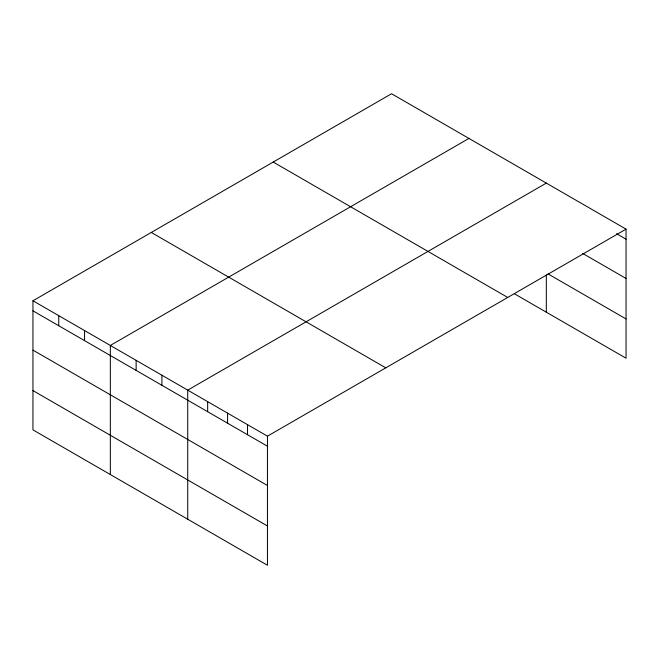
<?xml version="1.0" encoding="UTF-8"?>
<svg xmlns="http://www.w3.org/2000/svg" width="659" height="659" viewBox="0 0 659 659"><rect width="100%" height="100%" fill="white"/><g stroke="black" fill="none" stroke-linecap="round" stroke-linejoin="round"><path stroke-width="0.99" d="M626.05 229.134L391.545 93.743L32.95 300.776L32.95 429.866L267.455 565.257L267.455 436.167L626.05 229.134L626.05 358.224L514.3 293.708M468.928 138.423L110.333 345.456L110.333 474.546M546.319 183.103L187.724 390.136L187.724 519.226M616.519 233.69L626.05 239.192M582.721 253.451L626.05 278.477M548.049 273.913L626.05 318.948M273.205 162.065L507.71 297.456M151.29 232.454L385.795 367.846M32.95 300.776L267.455 436.167M32.95 310.834L267.455 446.225M32.95 350.118L267.455 485.51M32.95 390.589L267.455 525.981M546.319 274.927L546.319 312.193M247.52 424.66L247.52 434.718M227.586 413.152L227.586 423.21M207.659 401.644L207.659 411.702M161.925 375.243L161.925 385.301M136.133 360.349L136.133 370.407M84.541 330.563L84.541 340.621M58.742 315.669L58.742 325.727"/></g></svg>
